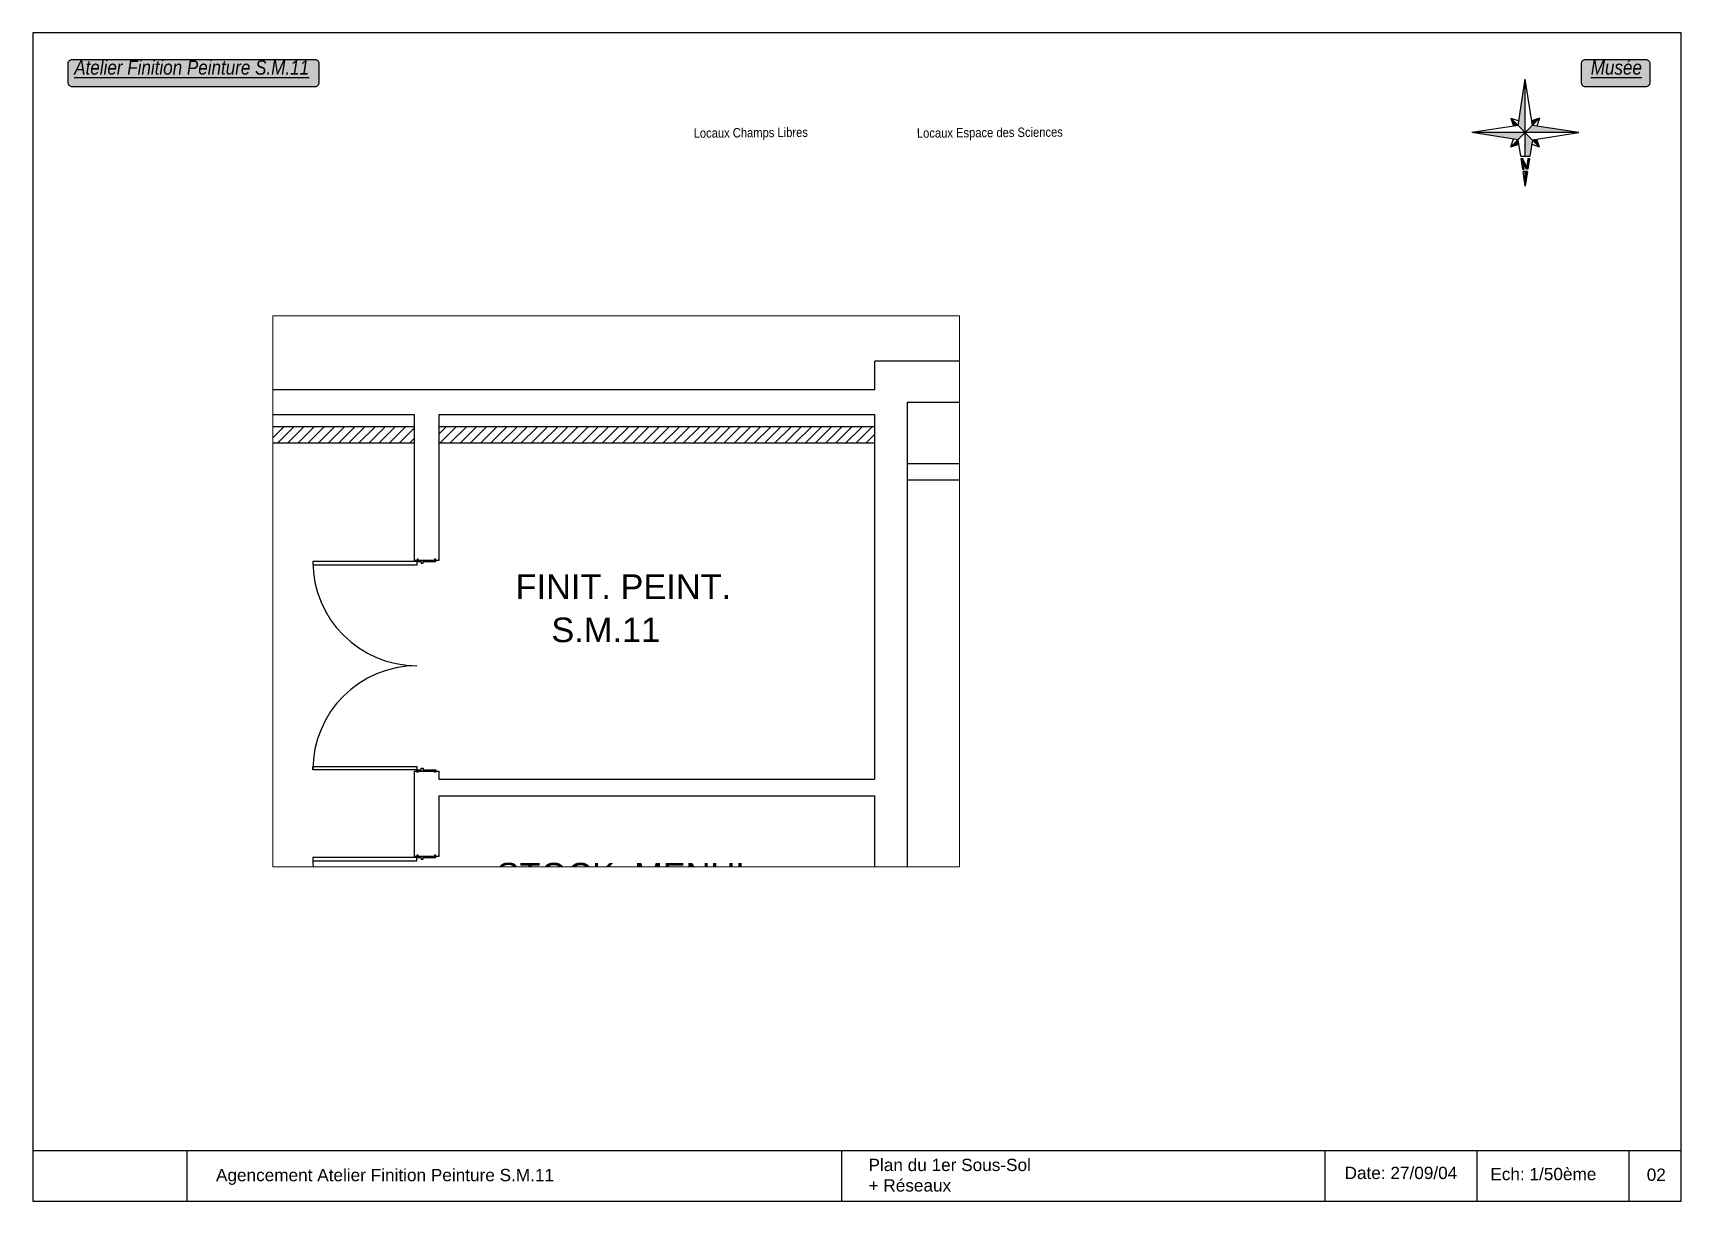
# Paper-space layout 'SM11-RES' of a CAD drawing. Header units: millimetres. Extents: x 11 to 413, y 16 to 301.
# The model-space entities are those that its viewports show. They can reach past a viewport. Long polylines and large blocks are cut down to what shows.
import ezdxf

# ---------------------------------------------------------------- set-up
doc = ezdxf.new("R2010")
doc.units = ezdxf.units.MM
doc.header["$LTSCALE"] = 0.3
doc.header["$MEASUREMENT"] = 0
doc.layers.get('0').update_dxf_attribs({"linetype": 'CONTINUOUS'})
for name, color, linetype in [('-CART', 225, 'CONTINUOUS'), ('-LEGENDE', 3, 'CONTINUOUS'), ('02-MURS-MACONNERIE', 241, 'CONTINUOUS'), ('02-MURS-PORTEUR', 1, 'CONTINUOUS'), ('05-MEN-INT', 4, 'CONTINUOUS'), ('10-ANN-NOMPIECE', 3, 'CONTINUOUS'), ('10-ANN-NOMPIECE-CODE', 171, 'CONTINUOUS'), ('14-HACH-MACONNERIE', 4, 'CONTINUOUS'), ('14-HACH-ZONE-CHAMPS-LIBRE', 123, 'CONTINUOUS')]:
    doc.layers.add(name, color=color, linetype=linetype)
doc.layers.add('-FEN', color=7, linetype='CONTINUOUS', plot=False)
doc.styles.add('NDP', font='ARIAL.TTF', dxfattribs={"height": 0.2})
doc.styles.add('REPCOUP', font='ARIAL.TTF', dxfattribs={"width": 0.85, "height": 0.6})
doc.styles.add('TRAME', font='ARIAL.TTF')

# ---------------------------------------------------------------- blocks, each defined once
blk = doc.blocks.new('Nord-11')
at = {"linetype": 'Continuous'}
for points in [[(0, 34), (-1.4, 24.7), (0, 24.7)], [(1.6, 23.4), (0.7, 23.4), (1.3, 19.3), (-0.7, 23.3), (-1.6, 23.3), (-2.7, 16.4), (-1.7, 16.4), (-0.9, 21.8), (1.7, 16.4), (2.7, 16.4)], [(0, 15), (-2.9, 15), (-4.5, 4.5), (0, 0)], [(0, 0), (-34, 0), (-4.5, -4.5)], [(-4.5, 4.5), (-9.1, 9.2), (-7.4, 4.1)], [(34, 0), (4.6, 4.5), (0, 0)], [(4.5, -4.5), (0, 0), (0, -34)], [(9.2, 9.1), (4.1, 7.4), (4.5, 4.5), (4.6, 4.5)], [(-4, -7.4), (-4.5, -4.5), (-9.1, -9.1)], [(7.4, -4.1), (4.5, -4.5), (9.1, -9.2)]]:
    blk.add_hatch(color=256, dxfattribs=at).paths.add_polyline_path(points)
for p, q in [((-1.4, 24.7), (0, 34)), ((0, 34), (0, 24.7)), ((0, 34), (1.4, 24.7)), ((-2.7, 16.4), (-1.6, 23.3)), ((-1.7, 16.4), (-0.9, 21.8)), ((-1.6, 23.3), (-0.7, 23.3)), ((-1.4, 24.7), (1.4, 24.7)), ((-0.9, 21.8), (1.7, 16.4)), ((-0.7, 23.3), (1.3, 19.3)), ((0.7, 23.4), (1.3, 19.3)), ((0.7, 23.4), (1.6, 23.4)), ((1.6, 23.4), (2.7, 16.4)), ((-4.5, 4.5), (-2.9, 15)), ((2.9, 15), (-2.9, 15)), ((-1.7, 16.4), (-2.7, 16.4)), ((0, 15), (0, -34)), ((2.7, 16.4), (1.7, 16.4)), ((2.9, 15), (4.5, 4.5)), ((-4.5, 4.5), (-34, 0)), ((-34, 0), (34, 0)), ((-34, 0), (-4.5, -4.5)), ((-9.1, 9.2), (9.1, -9.2)), ((-9.1, 9.2), (-4, 7.4)), ((-9.1, 9.2), (-7.4, 4.1)), ((0, 0), (-9.1, -9.1)), ((0, 0), (9.2, 9.1)), ((9.2, 9.1), (4.1, 7.4)), ((4.5, 4.5), (34, 0)), ((4.5, -4.5), (34, 0)), ((9.2, 9.1), (7.4, 4)), ((-9.1, -9.1), (-7.4, -4.1)), ((-9.1, -9.1), (-4, -7.4)), ((-4.5, -4.5), (0, -34)), ((4.5, -4.5), (0, -34)), ((9.1, -9.2), (4, -7.4)), ((9.1, -9.2), (7.4, -4.1))]:
    blk.add_line(p, q, dxfattribs=at)
blk = doc.blocks.new('M20L125D')
for points in [[(-255.5, 1.5), (-255.5, 128.5), (-251.5, 128.5), (-251.5, 1.5)], [(-1.5, 1.5), (-1.5, 128.5), (-5.5, 128.5), (-5.5, 1.5)], [(-257, 0), (-258.5, 0), (-258.5, 1.5), (-255.5, 1.5), (-255.5, -3.5), (-253.5, -3.5), (-253.5, -6), (-255.5, -6), (-255.5, -21.5), (-258.5, -21.5), (-258.5, -20), (-257, -20)], [(0, 0), (1.5, 0), (1.5, 1.5), (-1.5, 1.5), (-1.5, -3.5), (-3.5, -3.5), (-3.5, -6), (-1.5, -6), (-1.5, -21.5), (1.5, -21.5), (1.5, -20), (0, -20)]]:
    blk.add_lwpolyline(points, close=True)
for centre, start, end in [((-255.5, 1.5), 0, 90), ((-1.5, 1.5), 90, 180)]:
    blk.add_arc(centre, 127, start, end)

msp = doc.modelspace()

# ---------------------------------------------------------------- hatches: boundary and pattern name
at = {"layer": '14-HACH-MACONNERIE'}
h = msp.add_hatch(dxfattribs=at)
h.set_pattern_fill('ANSI31', color=256, scale=0.7, style=0)
h.set_pattern_definition([(234.35057367, (57785.36794, 108093.83487), (0.07110235028, -0.05099711546), [])])
h.paths.add_polyline_path([(33370.217, 51657.651), (33357.671, 51655.585), (33357.703, 51655.388), (33363.023, 51656.264), (33363.019, 51656.292), (33363.265, 51656.332), (33363.27, 51656.305), (33370.25, 51657.454)])
h.paths.add_polyline_path([(33357.375, 51655.537), (33352.129, 51654.673), (33352.161, 51654.475), (33357.407, 51655.339)])

# ---------------------------------------------------------------- linework, layer by layer
at = {"layer": '02-MURS-MACONNERIE'}
for p, q in [((33357.671, 51655.585), (33363.114, 51656.482)), ((33357.703, 51655.388), (33363.023, 51656.264)), ((33352.129, 51654.673), (33357.375, 51655.537)), ((33352.161, 51654.475), (33357.407, 51655.339)), ((33329.799, 51651.452), (33351.661, 51655.052)), ((33329.831, 51651.255), (33351.693, 51654.855))]:
    msp.add_line(p, q, dxfattribs=at)
at = {"layer": '02-MURS-PORTEUR'}
for p, q in [((33349.81, 51666.293), (33351.815, 51654.114)), ((33351.43, 51658.916), (33350.683, 51663.455)), ((33356.556, 51660.51), (33356.852, 51660.558)), ((33356.676, 51659.78), (33356.556, 51660.51)), ((33357.021, 51659.532), (33356.852, 51660.558)), ((33356.676, 51659.78), (33351.43, 51658.916)), ((33356.709, 51659.582), (33351.463, 51658.718)), ((33356.725, 51659.484), (33356.709, 51659.582)), ((33357.021, 51659.532), (33356.725, 51659.484)), ((33352.234, 51654.031), (33382.736, 51659.054)), ((33352.186, 51654.327), (33351.463, 51658.718)), ((33357.142, 51656.948), (33357.438, 51656.996)), ((33357.432, 51655.191), (33357.142, 51656.948)), ((33357.728, 51655.24), (33357.438, 51656.996)), ((33363.048, 51656.116), (33357.728, 51655.24)), ((33357.432, 51655.191), (33352.186, 51654.327)), ((33351.815, 51654.114), (33329.953, 51650.515)), ((33352.234, 51654.031), (33352.291, 51653.686)), ((33329.738, 51649.972), (33352.291, 51653.686))]:
    msp.add_line(p, q, dxfattribs=at)

# ---------------------------------------------------------------- block references
at = {"layer": '05-MEN-INT', "extrusion": (0, 0, -1), "yscale": 0.009999999998770808, "zscale": -0.009999999999999995}
for p, xscale, rotation in [((-33356.803, 51660.55), -0.009999999998770808, 80.64942633056745), ((-33357.389, 51656.988), -0.01000000000478052, 80.6531863145601)]:
    msp.add_blockref('M20L125D', p, dxfattribs=dict(at, xscale=xscale, rotation=rotation))

# ---------------------------------------------------------------- texts
at = {"layer": '10-ANN-NOMPIECE', "style": 'NDP'}
for s, p in [('STOCK. MENUI.', (33355.797, 51660.769)), ('FINIT. PEINT.', (33356.142, 51657.259))]:
    msp.add_text(s, height=0.3, rotation=189.3506, dxfattribs=at).set_placement(p)
at = {"layer": '10-ANN-NOMPIECE-CODE', "style": 'NDP'}
for s, p in [('S.M.10', (33355.298, 51661.203)), ('S.M.11', (33355.625, 51657.708))]:
    msp.add_text(s, height=0.3, rotation=189.3506, dxfattribs=at).set_placement(p)

psp = doc.layouts.new('SM11-RES')

# ---------------------------------------------------------------- hatches: boundary and pattern name
at = {"layer": '-LEGENDE'}
h = psp.add_hatch(color=253, dxfattribs=at)
edge = h.paths.add_edge_path()
edge.add_line((20.74, 294.39), (79.91, 294.39))
edge.add_arc((79.91, 293.39), 1, 0, 90, ccw=False)
edge.add_line((80.91, 293.39), (80.91, 288.7))
edge.add_arc((79.91, 288.7), 1, -90, 0, ccw=False)
edge.add_line((79.91, 287.7), (20.74, 287.7))
edge.add_arc((20.74, 288.7), 1, 180, 270, ccw=False)
edge.add_line((19.74, 288.7), (19.74, 293.39))
edge.add_arc((20.74, 293.39), 1, 90, 180, ccw=False)
h = psp.add_hatch(color=253, dxfattribs=at)
edge = h.paths.add_edge_path()
edge.add_line((389.84, 294.39), (404.52, 294.39))
edge.add_arc((404.52, 293.39), 1, 0, 90, ccw=False)
edge.add_line((405.52, 293.39), (405.52, 288.7))
edge.add_arc((404.52, 288.7), 1, -90, 0, ccw=False)
edge.add_line((404.52, 287.7), (389.84, 287.7))
edge.add_arc((389.84, 288.7), 1, 180, 270, ccw=False)
edge.add_line((388.84, 288.7), (388.84, 293.39))
edge.add_arc((389.84, 293.39), 1, 90, 180, ccw=False)

# ---------------------------------------------------------------- linework, layer by layer
at = {"layer": '-CART'}
for p, q in [((11.14, 28.21), (413.14, 28.21)), ((48.68, 28.21), (48.68, 15.85)), ((208.39, 28.21), (208.39, 15.85)), ((326.35, 15.85), (326.35, 28.21)), ((363.41, 15.85), (363.41, 28.21)), ((400.48, 15.85), (400.48, 28.21))]:
    psp.add_line(p, q, dxfattribs=at)
psp.add_lwpolyline([(11.14, 15.85), (413.14, 15.85), (413.14, 300.85), (11.14, 300.85)], close=True, dxfattribs=at)
at = {"layer": '-LEGENDE'}
for points in [[(20.74, 294.39), (79.91, 294.39, -0.414214), (80.91, 293.39), (80.91, 288.7, -0.414214), (79.91, 287.7), (20.74, 287.7, -0.414214), (19.74, 288.7), (19.74, 293.39, -0.414214)], [(389.84, 294.39), (404.52, 294.39, -0.414214), (405.52, 293.39), (405.52, 288.7, -0.414214), (404.52, 287.7), (389.84, 287.7, -0.414214), (388.84, 288.7), (388.84, 293.39, -0.414214)]]:
    psp.add_lwpolyline(points, format="xyb", close=True, dxfattribs=at)

# ---------------------------------------------------------------- block references
at = {"layer": '-LEGENDE', "xscale": 0.384, "yscale": 0.384, "zscale": 0.384, "rotation": 180}
psp.add_blockref('Nord-11', (375.16, 276.53), dxfattribs=at)

# ---------------------------------------------------------------- texts
at = {"layer": '-LEGENDE', "char_height": 4.5, "width": 210.4361, "attachment_point": 1, "style": 'REPCOUP'}
for s, insert in [('{\\fArial|b0|i1|c0|p34;\\H0.7778x;\\LAtelier Finition Peinture S.M.11}', (21.21, 294.18)), ('{\\fArial|b0|i1|c0|p34;\\H0.7778x;\\LMusée}', (391.13, 294.18))]:
    psp.add_mtext(s, dxfattribs=dict(at, insert=insert))
at = {"layer": '-LEGENDE', "color": 3, "width": 210.4361, "attachment_point": 1, "style": 'TRAME'}
for s, insert, char_height in [('Plan du 1er Sous-Sol\\P+ Réseaux', (214.96, 26.17), 3), ('{\\H0.8571x;Date: 27/09/04}', (331.07, 24.22), 3.5), ('Ech: 1/50ème', (366.63, 23.94), 3), ('Agencement Atelier Finition Peinture S.M.11', (55.79, 23.69), 3), ('02', (404.78, 23.78), 3)]:
    psp.add_mtext(s, dxfattribs=dict(at, insert=insert, char_height=char_height))
at = {"layer": '14-HACH-ZONE-CHAMPS-LIBRE', "color": 3, "char_height": 2.295, "width": 284.0887, "attachment_point": 1, "rotation": 0.4396, "style": 'REPCOUP'}
for s, insert in [('Locaux Champs Libres', (172.29, 277.57)), ('Locaux Espace des Sciences', (226.75, 277.57))]:
    psp.add_mtext(s, dxfattribs=dict(at, insert=insert))

# ---------------------------------------------------------------- viewports
at = {"layer": '-FEN', "view_twist_angle": 170.64942633}
vp = psp.add_viewport(center=(153.41, 164.62), size=(167.51, 134.4756), view_center_point=(-41304.705, -45551.246), view_height=6.72378, dxfattribs=at)
vp.frozen_layers = ['14-HACH-ZONE-CHAMPS-LIBRE']

doc.saveas('drawing.dxf')
